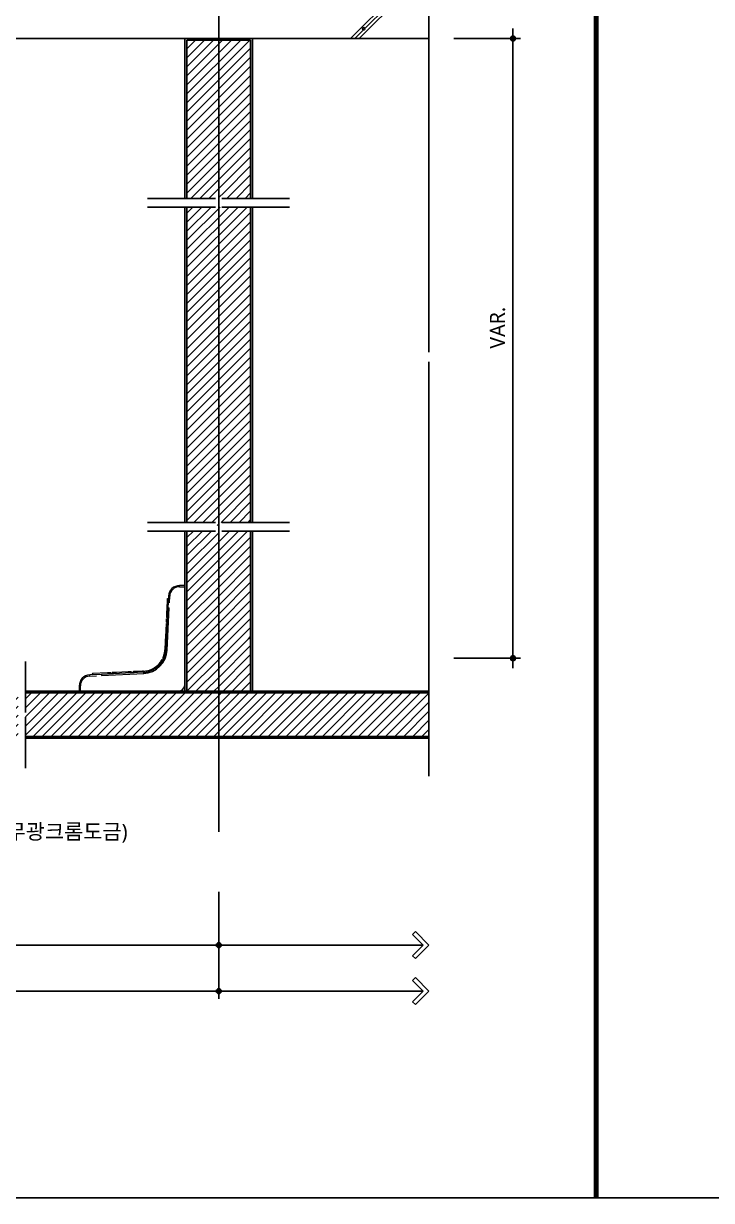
# Model space of a CAD drawing. Extents: x -256 to 8104, y -176 to 5714.
# Drawn here: x 4694 to 6061, y -5 to 2333 of the extents above; entities that cross this region are included whole.
import ezdxf
from ezdxf.enums import TextEntityAlignment as Align

# ---------------------------------------------------------------- set-up
doc = ezdxf.new("R2010")
doc.units = 0
doc.header["$LTSCALE"] = 30
doc.linetypes.add('CEN', pattern=[62, 60, -1, 0, -1])
doc.layers.get('0').update_dxf_attribs({"linetype": 'CONTINUOUS'})
doc.layers.get('DEFPOINTS').update_dxf_attribs({"linetype": 'CONTINUOUS'})
for name, color, linetype in [('C', 2, 'CONTINUOUS'), ('DIM', 7, 'CONTINUOUS'), ('경첩', 4, 'CONTINUOUS'), ('문자', 3, 'CONTINUOUS'), ('중심선', 1, 'CEN'), ('판넬', 2, 'CONTINUOUS'), ('해치', 8, 'CONTINUOUS')]:
    doc.layers.add(name, color=color, linetype=linetype)
doc.styles.add('돋움', font='malgun.ttf')
doc.dimstyles.new('10', dxfattribs={"dimscale": 10, "dimtxt": 3, "dimasz": 1, "dimexe": 1.5, "dimexo": 2, "dimgap": 1, "dimtad": 1, "dimdec": 0, "dimlunit": 6, "dimtxsty": '돋움', "dimblk": 'DIMDOT', "dimcen": -1, "dimdle": 1.5, "dimclrt": 3, "dimazin": 3, "dimtfac": 1, "dimtdec": 0, "dimtix": 1, "dimtmove": 2, "dimatfit": 3, "dimldrblk": 'DIMDOT', "dimarcsym": 0})
pattern_1 = [(45, (39863.481, -7020.256), (-8.980256, 8.980256), [])]

# ---------------------------------------------------------------- blocks, each defined once
blk = doc.blocks.new('DIMDOT')
at = {"linetype": 'Continuous'}
blk.add_line((-2, 0), (2, 0), dxfattribs=at)
for radius in [0.5, 0.25]:
    blk.add_circle((0, 0), radius, dxfattribs=at)
blk = doc.blocks.new('*D688')
at = {"layer": 'DEFPOINTS', "color": 0}
for p in [(48516.9, -6244.7), (53270.8, -6244.7), (53270.8, -6461.9)]:
    blk.add_point(p, dxfattribs=at)
at = {"layer": 'DIM', "color": 0, "lineweight": -2, "ltscale": 10}
for p, q in [((48516.9, -6264.7), (48516.9, -6476.9)), ((53270.8, -6264.7), (53270.8, -6476.9)), ((48526.9, -6461.9), (53260.8, -6461.9))]:
    blk.add_line(p, q, dxfattribs=at)
at = {"layer": 'DIM', "color": 0, "lineweight": -2, "xscale": 10, "yscale": 10, "zscale": 10, "rotation": 180}
blk.add_blockref('DIMDOT', (48516.9, -6461.9), dxfattribs=at)
at = {"layer": 'DIM', "color": 0, "lineweight": -2, "xscale": 10, "yscale": 10, "zscale": 10}
blk.add_blockref('DIMDOT', (53270.8, -6461.9), dxfattribs=at)
at = {"layer": 'DIM', "color": 3, "insert": (50893.8, -6432.2), "char_height": 30, "attachment_point": 5, "style": '돋움'}
blk.add_mtext('설계치수', dxfattribs=at)
blk = doc.blocks.new('*D689')
at = {"layer": 'DEFPOINTS', "color": 0}
for p in [(52119.9, -6244.7), (53270.8, -6244.7), (53270.8, -6370.5)]:
    blk.add_point(p, dxfattribs=at)
at = {"layer": 'DIM', "color": 0, "lineweight": -2, "ltscale": 10}
for p, q in [((52119.9, -6264.7), (52119.9, -6385.5)), ((53270.8, -6264.7), (53270.8, -6385.5)), ((52129.9, -6370.5), (53260.8, -6370.5))]:
    blk.add_line(p, q, dxfattribs=at)
at = {"layer": 'DIM', "color": 0, "lineweight": -2, "xscale": 10, "yscale": 10, "zscale": 10, "rotation": 180}
blk.add_blockref('DIMDOT', (52119.9, -6370.5), dxfattribs=at)
at = {"layer": 'DIM', "color": 0, "lineweight": -2, "xscale": 10, "yscale": 10, "zscale": 10}
blk.add_blockref('DIMDOT', (53270.8, -6370.5), dxfattribs=at)
at = {"layer": 'DIM', "color": 3, "insert": (52695.4, -6340.8), "char_height": 30, "attachment_point": 5, "style": '돋움'}
blk.add_mtext('설계치수', dxfattribs=at)
blk = doc.blocks.new('*D691')
at = {"layer": 'DEFPOINTS', "color": 0}
for p in [(53717.6, -4569.1), (53717.6, -5800.5), (53855.4, -5800.5)]:
    blk.add_point(p, dxfattribs=at)
at = {"layer": 'DIM', "color": 0, "lineweight": -2, "ltscale": 10}
for p, q in [((53737.6, -4569.1), (53870.4, -4569.1)), ((53855.4, -4579.1), (53855.4, -5790.5)), ((53737.6, -5800.5), (53870.4, -5800.5))]:
    blk.add_line(p, q, dxfattribs=at)
at = {"layer": 'DIM', "color": 0, "lineweight": -2, "xscale": 10, "yscale": 10, "zscale": 10}
for p, rotation in [((53855.4, -4569.1), 90), ((53855.4, -5800.5), 270)]:
    blk.add_blockref('DIMDOT', p, dxfattribs=dict(at, rotation=rotation))
at = {"layer": 'DIM', "color": 3, "insert": (53824.7, -5143.9), "char_height": 30, "attachment_point": 5, "rotation": 90, "style": '돋움'}
blk.add_mtext('VAR.', dxfattribs=at)
blk = doc.blocks.new('A$C06B31977')
for p, q in [((1.26, 11.06), (1.26, 21.17)), ((1.26, 10.11), (1.26, 0))]:
    blk.add_line(p, q)
blk = doc.blocks.new('A$C13EB2441')
for p, q in [((0.84, 7.37), (0.84, 14.11)), ((0.84, 6.74), (0.84, 0))]:
    blk.add_line(p, q)
blk = doc.blocks.new('DESIGN-25', base_point=(48188.6, -6872.9))
at = {"layer": '해치'}
h = blk.add_hatch(dxfattribs=at)
h.set_pattern_fill('ANSI31', color=256, scale=4, style=0)
h.set_pattern_definition([(45, (-223039.599, -63016.868), (-8.9802561, 8.9802561), [])])
edge = h.paths.add_edge_path()
edge.add_line((53270.8, -4572.4), (53208.4, -4572.4))
edge.add_line((53208.4, -4572.4), (53207.5, -4573.3))
edge.add_line((53207.5, -4573.3), (53207.5, -4673.7))
edge.add_line((53207.5, -4673.7), (53250.3, -4673.7))
edge.add_line((53250.3, -4673.7), (53250.3, -4715.2))
edge.add_line((53250.3, -4715.2), (53207.5, -4715.2))
edge.add_line((53207.5, -4715.2), (53207.5, -4887))
edge.add_line((53207.5, -4887), (53264, -4887))
edge.add_spline(control_points=[(53264, -4887), (53266.8, -4879.3), (53272.8, -4864), (53269, -4894.9), (53270.5, -4897.3), (53270.8, -4897.4)], knot_values=[0.456227, 0.456227, 0.456227, 0.456227, 2.847595, 6.178025, 6.737145, 6.737145, 6.737145, 6.737145], degree=3, periodic=0)
edge.add_spline(control_points=[(53270.5, -4897.2), (53270.6, -4894.2), (53270.6, -4891.4), (53270, -4891.1), (53270, -4891.1)], knot_values=[0.891967, 0.891967, 0.891967, 0.891967, 1.280656, 1.337888, 1.337888, 1.337888, 1.337888], degree=3, periodic=0)
edge.add_line((53270.8, -4897.4), (53270.8, -4572.4))
edge = h.paths.add_edge_path()
edge.add_line((53334.1, -4572.4), (53270.8, -4572.4))
edge.add_line((53270.8, -4572.4), (53270.8, -4897.4))
edge.add_spline(control_points=[(53270.8, -4897.4), (53271.9, -4897.6), (53274.2, -4893.3), (53276.9, -4887)], knot_values=[6.737145, 6.737145, 6.737145, 6.737145, 8.913909, 8.913909, 8.913909, 8.913909], degree=3, periodic=0)
edge.add_spline(control_points=[(53276.9, -4887), (53278.9, -4882.1), (53281.2, -4876.2), (53283.5, -4870.2)], knot_values=[8.913909, 8.913909, 8.913909, 8.913909, 10.573873, 10.573873, 10.573873, 10.573873], degree=3, periodic=0)
edge.add_line((53276.9, -4887), (53334.1, -4887))
edge.add_line((53334.1, -4887), (53334.1, -4715.2))
edge.add_line((53334.1, -4715.2), (53291.3, -4715.2))
edge.add_line((53291.3, -4715.2), (53291.3, -4673.7))
edge.add_line((53291.3, -4673.7), (53334.1, -4673.7))
edge.add_line((53334.1, -4673.7), (53334.1, -4572.4))
h.paths.add_polyline_path([(53334.1, -4673.7), (53291.3, -4673.7), (53291.3, -4715.2), (53334.1, -4715.2)], flags=16)
h.paths.add_polyline_path([(53250.3, -4673.7), (53207.5, -4673.7), (53207.5, -4715.2), (53250.3, -4715.2)], flags=16)
h = blk.add_hatch(dxfattribs=at)
h.set_pattern_fill('ANSI31', color=256, scale=4, style=0)
h.set_pattern_definition([(45, (53270.805, -5217.419), (-8.98026, 8.98026), [])])
h.paths.add_polyline_path([(53334.1, -4904.1), (53207.5, -4904.1), (53207.5, -5530.8), (53334.1, -5530.8)])
at = {"layer": '해치', "transparency": 33554687}
h = blk.add_hatch(dxfattribs=at)
h.set_pattern_fill('ANSI31', color=256, scale=4)
h.set_pattern_definition(pattern_1)
edge = h.paths.add_edge_path()
edge.add_spline(control_points=[(53270.8, -5558.3), (53270.5, -5558.3), (53269.4, -5556.5), (53270.3, -5546.6), (53270.5, -5541)], knot_values=[1.337888, 1.337888, 1.337888, 1.337888, 1.524261, 2.245715, 2.245715, 2.245715, 2.245715], degree=3, periodic=0)
edge.add_spline(control_points=[(53270.8, -5541.2), (53270.5, -5541.2), (53269, -5538.7), (53272.8, -5507.8), (53266.8, -5523.1), (53264, -5530.8)], knot_values=[0.152076, 0.152076, 0.152076, 0.152076, 0.338449, 1.448592, 2.245715, 2.245715, 2.245715, 2.245715], degree=3, periodic=0)
edge.add_spline(control_points=[(53270.5, -5541), (53270.6, -5538), (53270.6, -5535.2), (53270, -5534.9), (53270, -5534.9)], knot_values=[0.891967, 0.891967, 0.891967, 0.891967, 1.280656, 1.337888, 1.337888, 1.337888, 1.337888], degree=3, periodic=0)
edge.add_spline(control_points=[(53270, -5534.9), (53269, -5534.8), (53266.6, -5540.8), (53264, -5547.9)], knot_values=[0.152076, 0.152076, 0.152076, 0.152076, 0.891967, 0.891967, 0.891967, 0.891967], degree=3, periodic=0)
edge.add_spline(control_points=[(53262.4, -5552.3), (53263, -5550.8), (53263.5, -5549.3), (53264, -5547.9)], knot_values=[0, 0, 0, 0, 0.152076, 0.152076, 0.152076, 0.152076], degree=3, periodic=0)
edge.add_line((53264, -5547.9), (53207.5, -5547.9))
edge.add_line((53207.5, -5547.9), (53207.5, -5720.3))
edge.add_line((53207.5, -5720.3), (53252.2, -5720.3))
edge.add_line((53252.2, -5720.3), (53252.2, -5761.9))
edge.add_line((53252.2, -5761.9), (53207.5, -5761.9))
edge.add_line((53207.5, -5761.9), (53207.5, -5866.1))
edge.add_line((53207.5, -5866.1), (53270.8, -5866.1))
edge.add_line((53270.8, -5866.1), (53270.8, -5558.4))
h.paths.add_polyline_path([(53334.1, -5720.3), (53289.4, -5720.3), (53289.4, -5761.9), (53334.1, -5761.9)])
h.paths.add_polyline_path([(53252.2, -5720.3), (53207.5, -5720.3), (53207.5, -5761.9), (53252.2, -5761.9)], flags=16)
h = blk.add_hatch(dxfattribs=at)
h.set_pattern_fill('ANSI31', color=256, scale=4)
h.set_pattern_definition(pattern_1)
h.paths.add_polyline_path([(53334.1, -5608.8), (53270.8, -5608.8), (53270.8, -5866.1), (53334.1, -5866.1), (53334.1, -5761.9), (53289.4, -5761.9), (53289.4, -5720.3), (53334.1, -5720.3)])
edge = h.paths.add_edge_path()
edge.add_line((53334.1, -5547.9), (53276.9, -5547.9))
edge.add_spline(control_points=[(53276.9, -5547.9), (53274.2, -5554.2), (53271.9, -5558.5), (53270.8, -5558.3)], knot_values=[2.245715, 2.245715, 2.245715, 2.245715, 2.971303, 2.971303, 2.971303, 2.971303], degree=3, periodic=0)
edge.add_line((53270.8, -5558.3), (53270.8, -5608.8))
edge.add_line((53270.8, -5608.8), (53334.1, -5608.8))
edge.add_line((53334.1, -5608.8), (53334.1, -5547.9))
h = blk.add_hatch(dxfattribs=at)
h.set_pattern_fill('ANSI31', color=256, scale=4, style=0)
h.set_pattern_definition(pattern_1)
h.paths.add_polyline_path([(52886.9, -5917.7), (52886.9, -5908.2), (52886.9, -5869.4), (53270.8, -5869.4), (53270.8, -5956.1), (52886.9, -5956.1)])
edge = h.paths.add_edge_path()
edge.add_line((52872.3, -5917.7), (52872.3, -5908.2))
edge.add_line((52872.3, -5908.2), (52872.3, -5869.4))
edge.add_line((52872.3, -5869.4), (52239.8, -5869.4))
edge.add_line((52239.8, -5869.4), (52239.8, -5910.7))
edge.add_arc((52239.8, -5912.8), 2.08, -35.6901, 90, ccw=False)
edge.add_arc((52239.8, -5912.8), 2.08, 270, 324.3099, ccw=False)
edge.add_line((52239.8, -5914.9), (52239.8, -5956.1))
edge.add_line((52239.8, -5956.1), (52872.3, -5956.1))
edge.add_line((52872.3, -5956.1), (52872.3, -5917.7))
h.paths.add_polyline_path([(52114.9, -5869.4), (52114.9, -5956.1), (52239.8, -5956.1), (52239.8, -5914.9, -0.610943), (52238.1, -5911.6, -0.241509), (52239.8, -5910.7), (52239.8, -5869.4)])
h.paths.add_polyline_path([(53688.5, -5869.4), (53270.8, -5869.4), (53270.8, -5956.1), (53688.5, -5956.1)])
for p, q in [((53688.5, -5192.7), (53688.5, -4416)), ((48516.9, -4569.1), (53688.5, -4569.1)), ((53264.2, -4887), (53129.4, -4887)), ((53276.9, -4887), (53411.6, -4887)), ((53688.5, -5211.8), (53688.5, -6035.1)), ((53264.2, -5530.8), (53129.4, -5530.8)), ((53276.9, -5530.8), (53411.6, -5530.8))]:
    blk.add_line(p, q)
at = {"color": 8, "const_width": 10}
blk.add_lwpolyline([(54020.5, -6872.8), (54020.5, -1334.5)], dxfattribs=at)
at = {"color": 2}
for points in [[(48187.9, -1334.5), (55440.2, -1334.5), (55440.2, -6872.8), (48187.9, -6872.8)], [(48187.9, -1334.5), (55440.2, -1334.5), (55440.2, -6872.8), (48187.9, -6872.8)], [(48187.9, -1334.5), (56169.8, -1334.5), (56169.8, -6872.8), (48187.9, -6872.8)]]:
    blk.add_lwpolyline(points, close=True, dxfattribs=at)
at = {"layer": 'C'}
for p, q in [((53688.5, -5869.4), (52886.9, -5869.4)), ((52886.9, -5956.1), (53688.5, -5956.1))]:
    blk.add_line(p, q, dxfattribs=at)
at = {"layer": 'DIM', "ltscale": 10}
for p, q in [((53656, -6349.4), (53661.7, -6343.7)), ((53677.1, -6370.5), (53656, -6349.4)), ((53688.5, -6370.5), (53661.7, -6343.7)), ((53270.8, -6370.5), (53677.1, -6370.5)), ((53677.1, -6370.5), (53656, -6391.5)), ((53688.5, -6370.5), (53661.7, -6397.2)), ((53656, -6391.5), (53661.7, -6397.2)), ((53656, -6440.8), (53661.7, -6435.1)), ((53677.1, -6461.9), (53656, -6440.8)), ((53688.5, -6461.9), (53661.7, -6435.1)), ((53270.8, -6461.9), (53677.1, -6461.9)), ((53677.1, -6461.9), (53656, -6483)), ((53688.5, -6461.9), (53661.7, -6488.7)), ((53656, -6483), (53661.7, -6488.7))]:
    blk.add_line(p, q, dxfattribs=at)
at = {"layer": '경첩', "color": 4, "linetype": 'Continuous', "lineweight": 15}
for p, q in [((53192.8, -5658.4), (53192.8, -5656.1)), ((53203.5, -5656.1), (53192.8, -5656.1)), ((53192.8, -5658.4), (53203.5, -5658.4)), ((53203.5, -5658.4), (53203.5, -5656.1)), ((53203.5, -5678.5), (53203.5, -5658.4)), ((53169.1, -5681.6), (53170.6, -5683.1)), ((53170.9, -5677), (53169.8, -5700.3)), ((53172.6, -5690.6), (53173.3, -5677.1)), ((53203.5, -5681.8), (53203.5, -5679.4)), ((53203.5, -5681.8), (53203.5, -5852.1)), ((53169.8, -5700.3), (53165.9, -5784.1)), ((53168.1, -5687.2), (53166.9, -5712.4)), ((53168.1, -5687.2), (53170.3, -5689.4)), ((53168.2, -5784.2), (53172.2, -5700.5)), ((53166.5, -5721.9), (53166.2, -5728.2)), ((53166.2, -5728.2), (53168.4, -5730.4)), ((53166.5, -5721.9), (53168.7, -5724.1)), ((53166.6, -5718.7), (53168.8, -5720.9)), ((53166.9, -5712.4), (53169.1, -5714.6)), ((53166, -5731.3), (53164.8, -5758.1)), ((53166, -5731.3), (53168.3, -5733.5)), ((53164, -5773.9), (53163.9, -5777)), ((53164.1, -5772.9), (53164, -5773.9)), ((53164, -5773.9), (53166.3, -5776.1)), ((53164.5, -5764.3), (53164.1, -5772.9)), ((53164.1, -5772.9), (53166.3, -5775.2)), ((53164.5, -5764.3), (53166.7, -5766.6)), ((53164.8, -5758.2), (53164.6, -5762.1)), ((53164.6, -5762.1), (53166.8, -5764.3)), ((53164.8, -5758.1), (53167, -5760.3)), ((53164.8, -5758.2), (53167, -5760.4)), ((53161, -5796.9), (53162.8, -5798.7)), ((53164.3, -5794), (53162.4, -5792)), ((53162.4, -5792), (53164.4, -5793.9)), ((53163.1, -5788.5), (53165.1, -5790.6)), ((53163.4, -5786.5), (53165.4, -5788.6)), ((53163.8, -5777.9), (53163.5, -5784)), ((53163.9, -5777), (53163.8, -5777.9)), ((53163.8, -5777.9), (53166.1, -5780.2)), ((53163.9, -5777), (53166.1, -5779.2)), ((53138, -5822.1), (53139.7, -5823.8)), ((53142.3, -5819.8), (53144, -5821.5)), ((53144.3, -5818.5), (53146, -5820.2)), ((53154.5, -5808.8), (53156.1, -5810.5)), ((53155.8, -5806.9), (53157.5, -5808.6)), ((53158.3, -5802.8), (53160.1, -5804.5)), ((53159.4, -5800.6), (53161.2, -5802.4)), ((53037.7, -5832.5), (53014.4, -5833.6)), ((53014.5, -5835.9), (53028, -5835.3)), ((53019, -5831.8), (53019.8, -5831)), ((53019, -5831.8), (53020.5, -5833.3)), ((53049.8, -5829.6), (53019.8, -5831)), ((53121.5, -5828.5), (53037.7, -5832.5)), ((53037.8, -5834.8), (53121.6, -5830.8)), ((53049.8, -5829.6), (53052, -5831.8)), ((53056.1, -5829.3), (53058.3, -5831.5)), ((53059.2, -5829.1), (53061.5, -5831.3)), ((53090.7, -5827.6), (53065.5, -5828.8)), ((53065.5, -5828.8), (53067.8, -5831)), ((53090.7, -5827.6), (53093, -5829.9)), ((53097, -5827.3), (53099.3, -5829.6)), ((53100.2, -5827.2), (53102.4, -5829.4)), ((53119.1, -5826.3), (53106.5, -5826.9)), ((53106.5, -5826.9), (53108.7, -5829.1)), ((53121.3, -5826.2), (53119.1, -5826.3)), ((53119.1, -5826.3), (53121.3, -5828.5)), ((53130.7, -5824.7), (53132.6, -5826.6)), ((53135.7, -5823.1), (53137.5, -5824.9)), ((52995.8, -5855.5), (52993.5, -5855.5)), ((52993.5, -5855.5), (52993.5, -5866.1)), ((52993.5, -5866.1), (52995.8, -5866.1)), ((52995.8, -5866.1), (52995.8, -5855.5)), ((52995.8, -5866.1), (53015.9, -5866.1)), ((53016.8, -5866.1), (53019.1, -5866.1)), ((53189.5, -5866.1), (53019.1, -5866.1))]:
    blk.add_line(p, q, dxfattribs=at)
at = {"layer": '경첩', "color": 4, "linetype": 'Continuous', "lineweight": 15, "flags": 128}
for points in [[(53168.3, -5682.4), (53168.5, -5682.2), (53168.7, -5682.1), (53168.8, -5681.9), (53168.9, -5681.8), (53169, -5681.7), (53169.1, -5681.7), (53169.1, -5681.6), (53169.1, -5681.6)], [(53173.3, -5677.1), (53172.8, -5677.1), (53172.4, -5677.1), (53172, -5677.1), (53171.6, -5677), (53171.3, -5677), (53171.1, -5677), (53171, -5677), (53170.9, -5677)], [(53168.3, -5682.4), (53168.3, -5683.4), (53168.2, -5684.6), (53168.2, -5685.9), (53168.1, -5687.2)], [(53169.8, -5700.3), (53169.9, -5700.3), (53170, -5700.4), (53170.2, -5700.4), (53170.5, -5700.4), (53170.9, -5700.4), (53171.3, -5700.4), (53171.7, -5700.4), (53172.2, -5700.5)], [(53166.9, -5712.4), (53166.9, -5713.6), (53166.8, -5714.8), (53166.8, -5715.9), (53166.7, -5716.9), (53166.7, -5717.7), (53166.6, -5718.2), (53166.6, -5718.6), (53166.6, -5718.7)], [(53164.6, -5762.1), (53164.5, -5762.8), (53164.5, -5763.6), (53164.5, -5764.3)], [(53164.8, -5758.1), (53164.8, -5758.1), (53164.8, -5758.2)], [(53162.4, -5792), (53162.4, -5792), (53162.4, -5792)], [(53163.4, -5786.5), (53163.2, -5788), (53163.1, -5788.5)], [(53165.9, -5784.1), (53165.9, -5784.1), (53166.1, -5784.1), (53166.3, -5784.1), (53166.6, -5784.1), (53166.9, -5784.1), (53167.3, -5784.2), (53167.7, -5784.2), (53168.2, -5784.2)], [(53014.5, -5835.9), (53014.5, -5835.4), (53014.4, -5835), (53014.4, -5834.6), (53014.4, -5834.2), (53014.4, -5834), (53014.4, -5833.7), (53014.4, -5833.6), (53014.4, -5833.6)], [(53037.7, -5832.5), (53037.7, -5832.5), (53037.7, -5832.6), (53037.7, -5832.9), (53037.7, -5833.1), (53037.8, -5833.5), (53037.8, -5833.9), (53037.8, -5834.3), (53037.8, -5834.8)], [(53056.1, -5829.3), (53056, -5829.3), (53055.6, -5829.3), (53055, -5829.3), (53054.2, -5829.3), (53053.3, -5829.4), (53052.2, -5829.4), (53051, -5829.5), (53049.8, -5829.6)], [(53065.5, -5828.8), (53064.4, -5828.9), (53063.4, -5828.9), (53062.4, -5829), (53061.5, -5829), (53060.7, -5829), (53060.1, -5829.1), (53059.6, -5829.1), (53059.3, -5829.1), (53059.2, -5829.1)], [(53097, -5827.3), (53096.9, -5827.3), (53096.6, -5827.3), (53096, -5827.4), (53095.2, -5827.4), (53094.2, -5827.5), (53093.2, -5827.5), (53092, -5827.6), (53090.7, -5827.6)], [(53106.5, -5826.9), (53105.3, -5826.9), (53104.1, -5827), (53103, -5827), (53102, -5827.1), (53101.3, -5827.1), (53100.7, -5827.2), (53100.3, -5827.2), (53100.2, -5827.2)], [(53121.5, -5828.5), (53121.5, -5828.6), (53121.5, -5828.7), (53121.5, -5828.9), (53121.5, -5829.2), (53121.5, -5829.5), (53121.5, -5830), (53121.5, -5830.4), (53121.6, -5830.8)]]:
    blk.add_lwpolyline(points, dxfattribs=at)
at = {"layer": '경첩', "color": 4, "linetype": 'Continuous', "lineweight": 15}
for centre, radius, start, end in [((53192.8, -5678), 21.9, 90, 177.3017), ((53192.8, -5678), 19.6, 90, 177.3017), ((53119.3, -5781.9), 46.7, 272.6983, 357.3017), ((53119.3, -5781.9), 49, 272.6983, 357.3017), ((53119.3, -5781.9), 44.3, 335.0052, 340.234), ((53119.3, -5781.9), 44.3, 340.234, 346.7569), ((53119.3, -5781.9), 44.3, 346.8377, 351.3944), ((53119.3, -5781.9), 44.3, 354.0912, 357.3017), ((53119.3, -5781.9), 44.3, 294.9948, 301.2998), ((53119.3, -5781.9), 44.3, 301.2991, 304.3858), ((53119.3, -5781.9), 44.3, 304.3849, 322.5608), ((53119.2, -5781.9), 44.3, 322.5612, 325.6145), ((53119.3, -5781.9), 44.3, 325.6151, 331.8264), ((53015.4, -5855.5), 21.9, 92.6983, 180), ((53015.4, -5855.5), 19.6, 92.6983, 180), ((53119.3, -5781.9), 44.3, 272.6983, 285), ((53119.3, -5781.9), 44.3, 284.9998, 291.7506), ((53189.5, -5852.1), 14, 270, 0)]:
    blk.add_arc(centre, radius, start, end, dxfattribs=at)
at = {"layer": '중심선'}
blk.add_line((53270.8, -4413.7), (53270.8, -6145.5), dxfattribs=at)
at = {"layer": '판넬', "color": 1}
for p, q in [((53203.5, -4569.1), (53203.5, -4887)), ((53338.1, -4887), (53338.1, -4569.1)), ((53203.5, -4904.1), (53203.5, -5219.7)), ((53338.1, -5219.7), (53338.1, -4904.1)), ((53203.5, -5219.7), (53203.5, -5530.8)), ((53338.1, -5530.8), (53338.1, -5219.7)), ((53203.5, -5547.9), (53203.5, -5866.1)), ((53338.1, -5866.1), (53338.1, -5547.9)), ((53688.5, -5866.1), (52886.9, -5866.1)), ((52886.9, -5959.4), (53688.5, -5959.4))]:
    blk.add_line(p, q, dxfattribs=at)
at = {"layer": '판넬'}
for p, q in [((53207.5, -4572.4), (53207.5, -4887)), ((53334.1, -4572.4), (53207.5, -4572.4)), ((53334.1, -4887), (53334.1, -4572.4)), ((53207.5, -4904.1), (53207.5, -5219.7)), ((53334.1, -5219.7), (53334.1, -4904.1)), ((53207.5, -5219.7), (53207.5, -5530.8)), ((53334.1, -5530.8), (53334.1, -5219.7)), ((53207.5, -5547.9), (53207.5, -5866.1)), ((53334.1, -5866.1), (53334.1, -5547.9))]:
    blk.add_line(p, q, dxfattribs=at)
at = {"layer": '해치'}
for p, q in [((53532.2, -4569.1), (53685.4, -4416)), ((53549.9, -4569.1), (53688.5, -4430.5))]:
    blk.add_line(p, q, dxfattribs=at)
at = {"layer": '해치', "color": 2}
blk.add_line((53541.1, -4569.1), (53688.5, -4421.6), dxfattribs=at)
at = {"layer": '해치'}
blk.add_circle((53558.7, -4549.9), 2.24, dxfattribs=at)
at = {"xscale": 20, "yscale": 20, "zscale": 20, "rotation": 270}
for p in [(53129.4, -4887.3), (53129.4, -5531.1)]:
    blk.add_blockref('A$C13EB2441', p, dxfattribs=at)
at = {"xscale": 10, "yscale": 10, "zscale": 10}
blk.add_blockref('A$C06B31977', (52874.3, -6018.8), dxfattribs=at)
at = {"layer": '문자', "style": '돋움'}
blk.add_text('(아연사출,무광크롬도금)', height=30.337, dxfattribs=at).set_placement((52882, -6146.2), align=Align.MIDDLE)
at = {"layer": 'DIM', "ltscale": 10}
dim = blk.add_linear_dim(base=(53855.4, -5800.5), p1=(53717.6, -4569.1), p2=(53717.6, -5800.5), angle=90, text='VAR.', dimstyle='10', override={"dimtxsty": '돋움'}, dxfattribs=at)
dim.commit()
dim.dimension.update_dxf_attribs({"geometry": '*D691', "text_midpoint": (53824.7, -5143.9), "dimtype": 160})
for base, p1, picture, middle in [((53270.8, -6461.9), (48516.9, -6244.7), '*D688', (50893.8, -6432.2)), ((53270.8, -6370.5), (52119.9, -6244.7), '*D689', (52695.4, -6340.8))]:
    dim = blk.add_linear_dim(base=base, p1=p1, p2=(53270.8, -6244.7), text='설계치수', dimstyle='10', override={"dimtxsty": '돋움'}, dxfattribs=at)
    dim.commit()
    dim.dimension.update_dxf_attribs({"geometry": picture, "text_midpoint": middle})

msp = doc.modelspace()

# ---------------------------------------------------------------- block references
msp.add_blockref('DESIGN-25', (0, 0))

doc.saveas('drawing.dxf')
